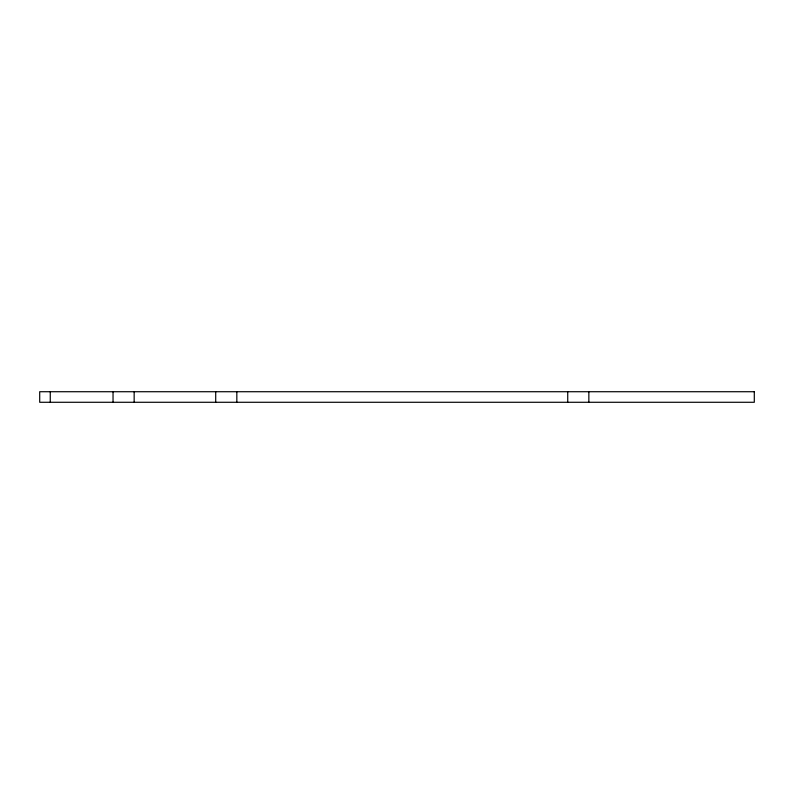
<?xml version="1.0" encoding="UTF-8"?>
<svg xmlns="http://www.w3.org/2000/svg" width="794" height="794" viewBox="0 0 794 794"><rect width="100%" height="100%" fill="white"/><g stroke="black" fill="none" stroke-linecap="round" stroke-linejoin="round"><path stroke-width="1.19" d="M588.85 391.72L588.85 402.28M567.73 391.72L567.73 402.28M236.83 391.72L236.83 402.28M215.71 391.72L215.71 402.28M134.156 391.72L134.156 402.28M113.036 391.72L113.036 402.28M50.26 391.72L50.26 402.28M754.3 391.72L39.7 391.72L39.7 402.28L754.3 402.28L754.3 391.72"/></g></svg>
